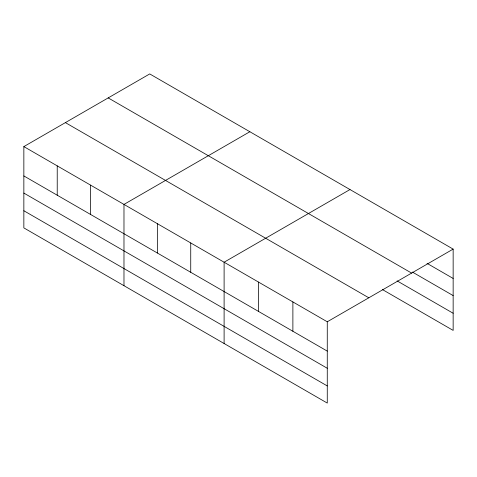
<?xml version="1.0" encoding="UTF-8"?>
<svg xmlns="http://www.w3.org/2000/svg" width="477" height="477" viewBox="0 0 477 477"><rect width="100%" height="100%" fill="white"/><g stroke="black" fill="none" stroke-linecap="round" stroke-linejoin="round"><path stroke-width="0.72" d="M23.85 146.6L327.27 321.784L327.27 403.071L23.85 227.893L23.85 146.6L149.73 73.929L453.15 249.107L453.15 330.4L382.465 289.587M249.859 131.735L123.978 204.412L123.978 285.705M349.987 189.548L224.107 262.219L224.107 343.512M327.27 321.784L453.15 249.107M427.04 263.364L453.15 278.443M412.396 272.057L453.15 295.585M108.19 97.91L411.609 273.088M397.108 280.899L453.15 313.252M65.391 122.619L368.81 297.797M23.85 175.935L327.27 351.114M23.85 193.084L327.27 368.262M23.85 210.751L327.27 385.929M292.884 301.929L292.884 331.265M258.498 282.074L258.498 311.409M190.734 242.954L190.734 272.284M157.356 223.683L157.356 253.013M90.6 185.142L90.6 214.477M57.228 165.871L57.228 195.206"/></g></svg>
